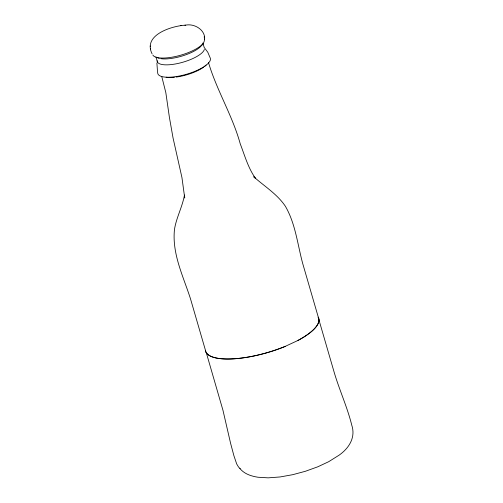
<?xml version="1.0" encoding="UTF-8"?>
<svg xmlns="http://www.w3.org/2000/svg" width="503" height="503" viewBox="0 0 503 503"><rect width="100%" height="100%" fill="white"/><g stroke="black" fill="none" stroke-linecap="round" stroke-linejoin="round"><path stroke-width="0.75" d="M156.892 62.976L157.54 72.199M202.464 44.899C209.965 33.632 196.717 22.811 185.525 25.163C172.523 25.785 142.475 34.688 152.069 53.79M240.214 468.783L238.447 466.903L236.693 463.961L233.901 455.705L230.588 443.294L222.98 410.354L206.186 352.345A58.807 18.561 -16.2 0 0 285.364 346.309L298.046 340.418A58.939 18.605 -16.2 0 0 318.286 317.142L302.724 263.585C297.506 244.376 295.55 223.791 285.383 206.274C277.26 194.139 264.421 186.317 253.682 176.729M180.816 25.527L181.225 25.49M184.922 25.213L185.525 25.163M298.046 340.418L297.965 340.405A58.807 18.561 -16.2 0 0 318.16 317.186L333.722 370.742C338.959 389.14 347.171 406.55 351.76 425.154C355.873 437.39 349.076 448.16 339.129 455.146L328.723 461.679L317.77 466.809L305.396 471.28L292.746 474.681L280.077 476.957L268.2 477.85L257.995 477.24C251.255 476.178 244.37 474.008 239.893 468.5M285.364 346.309L285.415 346.341A58.939 18.605 -16.2 0 1 205.4 350.402M254.021 177.069L255.643 178.49C248.224 168.316 244.747 155.521 240.252 143.864C232.487 115.564 216.68 90.358 208.418 62.309M161.865 76.928L165.827 92.634L169.392 117.3L173.019 137.816L181.941 177.54L184.727 198.012L184.463 194.975C182.488 206.72 176.295 217.617 174.478 229.481C171.888 253.751 183.299 276.361 190.499 298.826L206.06 352.383M202.885 42.988L204.174 47.42L207.783 52.249L210.141 57.795A27.369 8.639 -16.2 0 1 185.984 74.413A27.369 8.639 -16.2 0 1 157.697 72.683M155.968 56.908L157.47 62.083M204.193 36.675L204.256 37.398M204.388 38.976L204.451 39.687M150.265 45.968L150.328 46.685M150.46 48.257L150.529 48.986M202.891 43.774A27.011 8.526 -16.2 0 1 175.893 56.424A27.011 8.526 -16.2 0 1 152.837 55.009M202.112 44.723A24.528 7.74 -16.2 0 1 184.381 55.299A24.528 7.74 -16.2 0 1 160.759 58.662M159.306 58.367A24.528 7.74 -16.2 0 1 157.521 57.719M204.35 49.47A24.528 7.74 -16.2 0 1 179.433 63.127A24.528 7.74 -16.2 0 1 157.175 60.762M206.129 65.032A24.528 7.74 -16.2 0 1 204.356 66.603M203.665 67.132A24.528 7.74 -16.2 0 1 200.093 69.389M199.427 69.754A24.528 7.74 -16.2 0 1 176.075 77.085M174.453 77.273A24.528 7.74 -16.2 0 1 166.153 77.223"/></g></svg>
